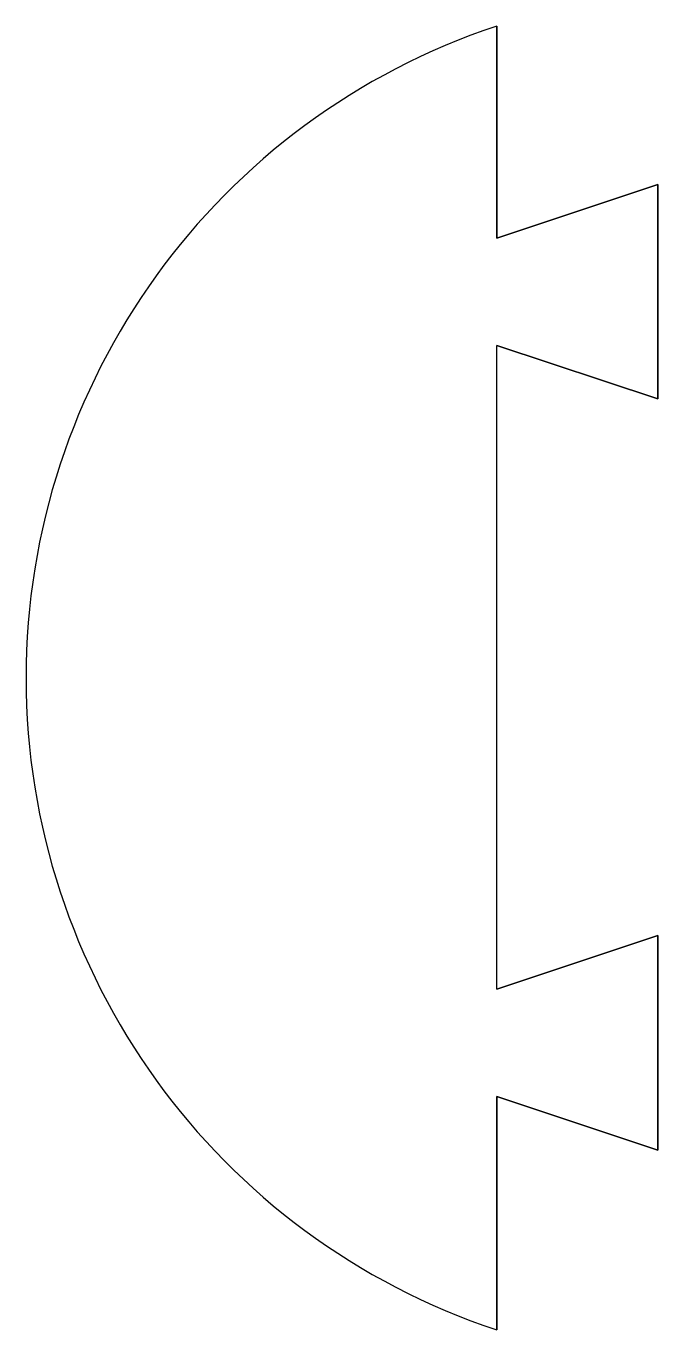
# Model space of a CAD drawing. Header units: centimetres. Extents: x -42 to 0, y -138 to 0.
# Drawn here: x -41.9 to -12.5, y -138.4 to -77.6 of the extents above; entities outside this region: 1.
import ezdxf

# ---------------------------------------------------------------- set-up
doc = ezdxf.new("R2010")
doc.units = ezdxf.units.CM
doc.header["$MEASUREMENT"] = 0
doc.layers.add('c1 v2_circuit v11', color=7, linetype='Continuous')

msp = doc.modelspace()

# ---------------------------------------------------------------- linework, layer by layer
at = {"layer": 'c1 v2_circuit v11'}
for p, q in [((-20, -87.5), (-20, -77.624)), ((-20, -87.5), (-20, -77.624)), ((-20, -77.624), (-20, -87.5)), ((-20, -87.5), (-20, -77.624)), ((-20, -87.5), (-12.5, -85)), ((-12.5, -85), (-20, -87.5)), ((-12.5, -85), (-20, -87.5)), ((-20, -87.5), (-12.5, -85)), ((-12.5, -95), (-12.5, -85)), ((-12.5, -85), (-12.5, -95)), ((-12.5, -85), (-12.5, -95)), ((-20, -122.5), (-20, -92.5)), ((-20, -122.5), (-20, -92.5)), ((-20, -92.5), (-12.5, -95)), ((-12.5, -95), (-20, -92.5)), ((-20, -92.5), (-12.5, -95)), ((-20, -92.5), (-12.5, -95)), ((-12.5, -95), (-20, -92.5)), ((-12.5, -120), (-20, -122.5)), ((-12.5, -120), (-20, -122.5)), ((-20, -122.5), (-12.5, -120)), ((-12.5, -130), (-12.5, -120)), ((-12.5, -130), (-12.5, -120)), ((-12.5, -120), (-12.5, -130)), ((-20, -127.5), (-20, -138.376)), ((-20, -127.5), (-12.5, -130)), ((-20, -138.376), (-20, -127.5)), ((-12.5, -130), (-20, -127.5)), ((-20, -127.5), (-12.5, -130)), ((-20, -138.376), (-20, -127.5))]:
    msp.add_line(p, q, dxfattribs=at)
msp.add_arc((-9.936, -108), 32, 108.33118, 251.66882, dxfattribs=at)
msp.add_point((0, 0), dxfattribs=at)

doc.saveas('drawing.dxf')
